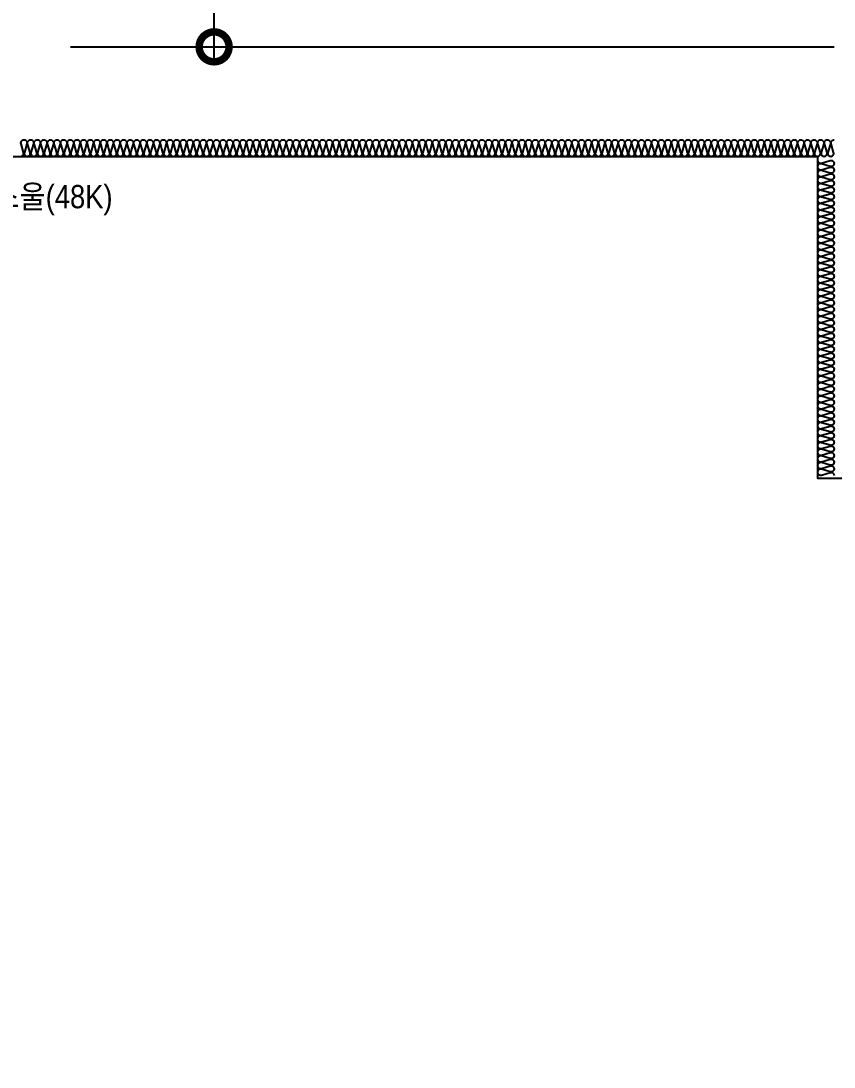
# Model space of a CAD drawing. Header units: millimetres. Extents: x 19868 to 801382, y -4805 to 85279.
# Drawn here: x 545289 to 547738, y 40605 to 43757 of the extents above; entities that cross this region are included whole.
import ezdxf
from ezdxf.enums import TextEntityAlignment as Align

# ---------------------------------------------------------------- set-up
doc = ezdxf.new("R2010")
doc.units = ezdxf.units.MM
doc.header["$LTSCALE"] = 250
doc.layers.get('Defpoints').update_dxf_attribs({"color": 151})
doc.layers.add('A-FIN', color=6, linetype='Continuous')
doc.layers.add('ISL', color=251, linetype='Continuous')
doc.layers.add('CK', color=221, linetype='Continuous', plot=False)
doc.layers.add('NOPLOT-단열', color=225, linetype='Continuous', plot=False)
doc.styles.add('Gdim', font='')
doc.styles.get('Gdim').set_extended_font_data('Dotum')
doc.dimstyles.new('Gdim50', dxfattribs={"dimscale": 30, "dimtxt": 3, "dimasz": 6, "dimexe": 1.5, "dimexo": 2, "dimgap": 1, "dimtad": 1, "dimdec": 0, "dimzin": 0, "dimdsep": 46, "dimlunit": 6, "dimtxsty": 'Gdim', "dimblk": 'DOTSMALL', "dimcen": 1.5, "dimdle": 1.5, "dimclrd": 256, "dimclre": 256, "dimclrt": 256, "dimazin": 0, "dimtfac": 1, "dimtdec": 0, "dimtix": 1, "dimtmove": 2, "dimatfit": 3, "dimldrblk": 'DOTSMALL', "dimfxl": 1.5, "dimtolj": 1, "dimtzin": 0, "dimlwd": -1, "dimlwe": -1, "dimarcsym": 1})

# ---------------------------------------------------------------- blocks, each defined once
blk = doc.blocks.new('_DotSmall')
at = {"color": 0, "linetype": 'ByBlock', "const_width": 0.5}
blk.add_lwpolyline([(-0.0625, 0, 1), (0.0625, 0, 1)], format="xyb", close=True, dxfattribs=at)
blk = doc.blocks.new('*D87')
at = {"layer": 'CK', "transparency": 16777216}
for p, q in [((545871, 43633.9), (545871, 47523.9)), ((545498.2, 47478.9), (545916, 47478.9)), ((545498.2, 43678.9), (545916, 43678.9))]:
    blk.add_line(p, q, dxfattribs=at)
at = {"layer": 'Defpoints', "color": 0, "transparency": 16777216}
for p in [(545438.2, 47478.9), (545871, 47478.9), (545438.2, 43678.9)]:
    blk.add_point(p, dxfattribs=at)
at = {"layer": 'CK', "transparency": 16777216, "xscale": 180, "yscale": 180, "zscale": 180}
for p, rotation in [((545871, 47478.9), 90), ((545871, 43678.9), 270)]:
    blk.add_blockref('_DotSmall', p, dxfattribs=dict(at, rotation=rotation))
at = {"layer": 'CK', "transparency": 16777216, "insert": (545787.2, 45578.9), "char_height": 90, "attachment_point": 5, "rotation": 90, "style": 'Gdim'}
blk.add_mtext('\\A1;3,800', dxfattribs=at)

msp = doc.modelspace()

# ---------------------------------------------------------------- linework, layer by layer
at = {"layer": 'A-FIN'}
msp.add_line((545438.2, 43678.9), (547738.2, 43678.9), dxfattribs=at)
at = {"layer": 'ISL'}
for points in [[(545288.2, 43348.9, 0.509267), (545297, 43361.1), (545289.4, 43386.8, -1.372593), (545307, 43386.8), (545299.4, 43361.1, 0.509267), (545308.2, 43348.9, 0.509267), (545317, 43361.1), (545309.4, 43386.8, -1.372593), (545327, 43386.8), (545319.4, 43361.1, 0.509267), (545328.2, 43348.9, 0.509267), (545337, 43361.1), (545329.4, 43386.8, -1.372593), (545347, 43386.8), (545339.4, 43361.1, 0.509267), (545348.2, 43348.9, 0.509267), (545357, 43361.1), (545349.4, 43386.8, -1.372593), (545367, 43386.8), (545359.4, 43361.1, 0.509267), (545368.2, 43348.9, 0.509267), (545377, 43361.1), (545369.4, 43386.8, -1.372593), (545387, 43386.8), (545379.4, 43361.1, 0.509267), (545388.2, 43348.9, 0.509267), (545397, 43361.1), (545389.4, 43386.8, -1.372593), (545407, 43386.8), (545399.4, 43361.1, 0.509267), (545408.2, 43348.9, 0.509267), (545417, 43361.1), (545409.4, 43386.8, -1.372593), (545427, 43386.8), (545419.4, 43361.1, 0.509267), (545428.2, 43348.9, 0.509267), (545437, 43361.1), (545429.4, 43386.8, -1.372593), (545447, 43386.8), (545439.4, 43361.1, 0.509267), (545448.2, 43348.9, 0.509267), (545457, 43361.1), (545449.4, 43386.8, -1.372593), (545467, 43386.8), (545459.4, 43361.1, 0.509267), (545468.2, 43348.9, 0.509267), (545477, 43361.1), (545469.4, 43386.8, -1.372593), (545487, 43386.8), (545479.4, 43361.1, 0.509267), (545488.2, 43348.9, 0.509267), (545497, 43361.1), (545489.4, 43386.8, -1.372593), (545507, 43386.8), (545499.4, 43361.1, 0.509267), (545508.2, 43348.9, 0.509267), (545517, 43361.1), (545509.4, 43386.8, -1.372593), (545527, 43386.8), (545519.4, 43361.1, 0.509267), (545528.2, 43348.9, 0.509267), (545537, 43361.1), (545529.4, 43386.8, -1.372593), (545547, 43386.8), (545539.4, 43361.1, 0.509267), (545548.2, 43348.9, 0.509267), (545557, 43361.1), (545549.4, 43386.8, -1.372593), (545567, 43386.8), (545559.4, 43361.1, 0.509267), (545568.2, 43348.9, 0.509267), (545577, 43361.1), (545569.4, 43386.8, -1.372593), (545587, 43386.8), (545579.4, 43361.1, 0.509267), (545588.2, 43348.9, 0.509267), (545597, 43361.1), (545589.4, 43386.8, -1.372593), (545607, 43386.8), (545599.4, 43361.1, 0.509267), (545608.2, 43348.9, 0.509267), (545617, 43361.1), (545609.4, 43386.8, -1.372593), (545627, 43386.8), (545619.4, 43361.1, 0.509267), (545628.2, 43348.9, 0.509267), (545637, 43361.1), (545629.4, 43386.8, -1.372593), (545647, 43386.8), (545639.4, 43361.1, 0.509267), (545648.2, 43348.9, 0.509267), (545657, 43361.1), (545649.4, 43386.8, -1.372593), (545667, 43386.8), (545659.4, 43361.1, 0.509267), (545668.2, 43348.9, 0.509267), (545677, 43361.1), (545669.4, 43386.8, -1.372593), (545687, 43386.8), (545679.4, 43361.1, 0.509267), (545688.2, 43348.9, 0.509267), (545697, 43361.1), (545689.4, 43386.8, -1.372593), (545707, 43386.8), (545699.4, 43361.1, 0.509267), (545708.2, 43348.9, 0.509267), (545717, 43361.1), (545709.4, 43386.8, -1.372593), (545727, 43386.8), (545719.4, 43361.1, 0.509267), (545728.2, 43348.9, 0.509267), (545737, 43361.1), (545729.4, 43386.8, -1.372593), (545747, 43386.8), (545739.4, 43361.1, 0.509267), (545748.2, 43348.9, 0.509267), (545757, 43361.1), (545749.4, 43386.8, -1.372593), (545767, 43386.8), (545759.4, 43361.1, 0.509267), (545768.2, 43348.9, 0.509267), (545777, 43361.1), (545769.4, 43386.8, -1.372593), (545787, 43386.8), (545779.4, 43361.1, 0.509267), (545788.2, 43348.9, 0.509267), (545797, 43361.1), (545789.4, 43386.8, -1.372593), (545807, 43386.8), (545799.4, 43361.1, 0.509267), (545808.2, 43348.9, 0.509267), (545817, 43361.1), (545809.4, 43386.8, -1.372593), (545827, 43386.8), (545819.4, 43361.1, 0.509267), (545828.2, 43348.9, 0.509267), (545837, 43361.1), (545829.4, 43386.8, -1.372593), (545847, 43386.8), (545839.4, 43361.1, 0.509267), (545848.2, 43348.9, 0.509267), (545857, 43361.1), (545849.4, 43386.8, -1.372593), (545867, 43386.8), (545859.4, 43361.1, 0.509267), (545868.2, 43348.9, 0.509267), (545877, 43361.1), (545869.4, 43386.8, -1.372593), (545887, 43386.8), (545879.4, 43361.1, 0.509267), (545888.2, 43348.9, 0.509267), (545897, 43361.1), (545889.4, 43386.8, -1.372593), (545907, 43386.8), (545899.4, 43361.1, 0.509267), (545908.2, 43348.9, 0.509267), (545917, 43361.1), (545909.4, 43386.8, -1.372593), (545927, 43386.8), (545919.4, 43361.1, 0.509267), (545928.2, 43348.9, 0.509267), (545937, 43361.1), (545929.4, 43386.8, -1.372593), (545947, 43386.8), (545939.4, 43361.1, 0.509267), (545948.2, 43348.9, 0.509267), (545957, 43361.1), (545949.4, 43386.8, -1.372593), (545967, 43386.8), (545959.4, 43361.1, 0.509267), (545968.2, 43348.9, 0.509267), (545977, 43361.1), (545969.4, 43386.8, -1.372593), (545987, 43386.8), (545979.4, 43361.1, 0.509267), (545988.2, 43348.9, 0.509267), (545997, 43361.1), (545989.4, 43386.8, -1.372593), (546007, 43386.8), (545999.4, 43361.1, 0.509267), (546008.2, 43348.9, 0.509267), (546017, 43361.1), (546009.4, 43386.8, -1.372593), (546027, 43386.8), (546019.4, 43361.1, 0.509267), (546028.2, 43348.9, 0.509267), (546037, 43361.1), (546029.4, 43386.8, -1.372593), (546047, 43386.8), (546039.4, 43361.1, 0.509267), (546048.2, 43348.9, 0.509267), (546057, 43361.1), (546049.4, 43386.8, -1.372593), (546067, 43386.8), (546059.4, 43361.1, 0.509267), (546068.2, 43348.9, 0.509267), (546077, 43361.1), (546069.4, 43386.8, -1.372593), (546087, 43386.8), (546079.4, 43361.1, 0.509267), (546088.2, 43348.9, 0.509267), (546097, 43361.1), (546089.4, 43386.8, -1.372593), (546107, 43386.8), (546099.4, 43361.1, 0.509267), (546108.2, 43348.9, 0.509267), (546117, 43361.1), (546109.4, 43386.8, -1.372593), (546127, 43386.8), (546119.4, 43361.1, 0.509267), (546128.2, 43348.9, 0.509267), (546137, 43361.1), (546129.4, 43386.8, -1.372593), (546147, 43386.8), (546139.4, 43361.1, 0.509267), (546148.2, 43348.9, 0.509267), (546157, 43361.1), (546149.4, 43386.8, -1.372593), (546167, 43386.8), (546159.4, 43361.1, 0.509267), (546168.2, 43348.9, 0.509267), (546177, 43361.1), (546169.4, 43386.8, -1.372593), (546187, 43386.8), (546179.4, 43361.1, 0.509267), (546188.2, 43348.9, 0.509267), (546197, 43361.1), (546189.4, 43386.8, -1.372593), (546207, 43386.8), (546199.4, 43361.1, 0.509267), (546208.2, 43348.9, 0.509267), (546217, 43361.1), (546209.4, 43386.8, -1.372593), (546227, 43386.8), (546219.4, 43361.1, 0.509267), (546228.2, 43348.9, 0.509267), (546237, 43361.1), (546229.4, 43386.8, -1.372593), (546247, 43386.8), (546239.4, 43361.1, 0.509267), (546248.2, 43348.9, 0.509267), (546257, 43361.1), (546249.4, 43386.8, -1.372593), (546267, 43386.8), (546259.4, 43361.1, 0.509267), (546268.2, 43348.9, 0.509267), (546277, 43361.1), (546269.4, 43386.8, -1.372593), (546287, 43386.8), (546279.4, 43361.1, 0.509267), (546288.2, 43348.9, 0.509267), (546297, 43361.1), (546289.4, 43386.8, -1.372593), (546307, 43386.8), (546299.4, 43361.1, 0.509267), (546308.2, 43348.9, 0.509267), (546317, 43361.1), (546309.4, 43386.8, -1.372593), (546327, 43386.8), (546319.4, 43361.1, 0.509267), (546328.2, 43348.9, 0.509267), (546337, 43361.1), (546329.4, 43386.8, -1.372593), (546347, 43386.8), (546339.4, 43361.1, 0.509267), (546348.2, 43348.9, 0.509267), (546357, 43361.1), (546349.4, 43386.8, -1.372593), (546367, 43386.8), (546359.4, 43361.1, 0.509267), (546368.2, 43348.9, 0.509267), (546377, 43361.1), (546369.4, 43386.8, -1.372593), (546387, 43386.8), (546379.4, 43361.1, 0.509267), (546388.2, 43348.9, 0.509267), (546397, 43361.1), (546389.4, 43386.8, -1.372593), (546407, 43386.8), (546399.4, 43361.1, 0.509267), (546408.2, 43348.9, 0.509267), (546417, 43361.1), (546409.4, 43386.8, -1.372593), (546427, 43386.8), (546419.4, 43361.1, 0.509267), (546428.2, 43348.9, 0.509267), (546437, 43361.1), (546429.4, 43386.8, -1.372593), (546447, 43386.8), (546439.4, 43361.1, 0.509267), (546448.2, 43348.9, 0.509267), (546457, 43361.1), (546449.4, 43386.8, -1.372593), (546467, 43386.8), (546459.4, 43361.1, 0.509267), (546468.2, 43348.9, 0.509267), (546477, 43361.1), (546469.4, 43386.8, -1.372593), (546487, 43386.8), (546479.4, 43361.1, 0.509267), (546488.2, 43348.9, 0.509267), (546497, 43361.1), (546489.4, 43386.8, -1.372593), (546507, 43386.8), (546499.4, 43361.1, 0.509267), (546508.2, 43348.9, 0.509267), (546517, 43361.1), (546509.4, 43386.8, -1.372593), (546527, 43386.8), (546519.4, 43361.1, 0.509267), (546528.2, 43348.9, 0.509267), (546537, 43361.1), (546529.4, 43386.8, -1.372593), (546547, 43386.8), (546539.4, 43361.1, 0.509267), (546548.2, 43348.9, 0.509267), (546557, 43361.1), (546549.4, 43386.8, -1.372593), (546567, 43386.8), (546559.4, 43361.1, 0.509267), (546568.2, 43348.9, 0.509267), (546577, 43361.1), (546569.4, 43386.8, -1.372593), (546587, 43386.8), (546579.4, 43361.1, 0.509267), (546588.2, 43348.9, 0.509267), (546597, 43361.1), (546589.4, 43386.8, -1.372593), (546607, 43386.8), (546599.4, 43361.1, 0.509267), (546608.2, 43348.9, 0.509267), (546617, 43361.1), (546609.4, 43386.8, -1.372593), (546627, 43386.8), (546619.4, 43361.1, 0.509267), (546628.2, 43348.9, 0.509267), (546637, 43361.1), (546629.4, 43386.8, -1.372593), (546647, 43386.8), (546639.4, 43361.1, 0.509267), (546648.2, 43348.9, 0.509267), (546657, 43361.1), (546649.4, 43386.8, -1.372593), (546667, 43386.8), (546659.4, 43361.1, 0.509267), (546668.2, 43348.9, 0.509267), (546677, 43361.1), (546669.4, 43386.8, -1.372593), (546687, 43386.8), (546679.4, 43361.1, 0.509267), (546688.2, 43348.9, 0.509267), (546697, 43361.1), (546689.4, 43386.8, -1.372593), (546707, 43386.8), (546699.4, 43361.1, 0.509267), (546708.2, 43348.9, 0.509267), (546717, 43361.1), (546709.4, 43386.8, -1.372593), (546727, 43386.8), (546719.4, 43361.1, 0.509267), (546728.2, 43348.9, 0.509267), (546737, 43361.1), (546729.4, 43386.8, -1.372593), (546747, 43386.8), (546739.4, 43361.1, 0.509267), (546748.2, 43348.9, 0.509267), (546757, 43361.1), (546749.4, 43386.8, -1.372593), (546767, 43386.8), (546759.4, 43361.1, 0.509267), (546768.2, 43348.9, 0.509267), (546777, 43361.1), (546769.4, 43386.8, -1.372593), (546787, 43386.8), (546779.4, 43361.1, 0.509267), (546788.2, 43348.9, 0.509267), (546797, 43361.1), (546789.4, 43386.8, -1.372593), (546807, 43386.8), (546799.4, 43361.1, 0.509267), (546808.2, 43348.9, 0.509267), (546817, 43361.1), (546809.4, 43386.8, -1.372593), (546827, 43386.8), (546819.4, 43361.1, 0.509267), (546828.2, 43348.9, 0.509267), (546837, 43361.1), (546829.4, 43386.8, -1.372593), (546847, 43386.8), (546839.4, 43361.1, 0.509267), (546848.2, 43348.9, 0.509267), (546857, 43361.1), (546849.4, 43386.8, -1.372593), (546867, 43386.8), (546859.4, 43361.1, 0.509267), (546868.2, 43348.9, 0.509267), (546877, 43361.1), (546869.4, 43386.8, -1.372593), (546887, 43386.8), (546879.4, 43361.1, 0.509267), (546888.2, 43348.9, 0.509267), (546897, 43361.1), (546889.4, 43386.8, -1.372593), (546907, 43386.8), (546899.4, 43361.1, 0.509267), (546908.2, 43348.9, 0.509267), (546917, 43361.1), (546909.4, 43386.8, -1.372593), (546927, 43386.8), (546919.4, 43361.1, 0.509267), (546928.2, 43348.9, 0.509267), (546937, 43361.1), (546929.4, 43386.8, -1.372593), (546947, 43386.8), (546939.4, 43361.1, 0.509267), (546948.2, 43348.9, 0.509267), (546957, 43361.1), (546949.4, 43386.8, -1.372593), (546967, 43386.8), (546959.4, 43361.1, 0.509267), (546968.2, 43348.9, 0.509267), (546977, 43361.1), (546969.4, 43386.8, -1.372593), (546987, 43386.8), (546979.4, 43361.1, 0.509267), (546988.2, 43348.9, 0.509267), (546997, 43361.1), (546989.4, 43386.8, -1.372593), (547007, 43386.8), (546999.4, 43361.1, 0.509267), (547008.2, 43348.9, 0.509267), (547017, 43361.1), (547009.4, 43386.8, -1.372593), (547027, 43386.8), (547019.4, 43361.1, 0.509267), (547028.2, 43348.9, 0.509267), (547037, 43361.1), (547029.4, 43386.8, -1.372593), (547047, 43386.8), (547039.4, 43361.1, 0.509267), (547048.2, 43348.9, 0.509267), (547057, 43361.1), (547049.4, 43386.8, -1.372593), (547067, 43386.8), (547059.4, 43361.1, 0.509267), (547068.2, 43348.9, 0.509267), (547077, 43361.1), (547069.4, 43386.8, -1.372593), (547087, 43386.8), (547079.4, 43361.1, 0.509267), (547088.2, 43348.9, 0.509267), (547097, 43361.1), (547089.4, 43386.8, -1.372593), (547107, 43386.8), (547099.4, 43361.1, 0.509267), (547108.2, 43348.9, 0.509267), (547117, 43361.1), (547109.4, 43386.8, -1.372593), (547127, 43386.8), (547119.4, 43361.1, 0.509267), (547128.2, 43348.9, 0.509267), (547137, 43361.1), (547129.4, 43386.8, -1.372593), (547147, 43386.8), (547139.4, 43361.1, 0.509267), (547148.2, 43348.9, 0.509267), (547157, 43361.1), (547149.4, 43386.8, -1.372593), (547167, 43386.8), (547159.4, 43361.1, 0.509267), (547168.2, 43348.9, 0.509267), (547177, 43361.1), (547169.4, 43386.8, -1.372593), (547187, 43386.8), (547179.4, 43361.1, 0.509267), (547188.2, 43348.9, 0.509267), (547197, 43361.1), (547189.4, 43386.8, -1.372593), (547207, 43386.8), (547199.4, 43361.1, 0.509267), (547208.2, 43348.9, 0.509267), (547217, 43361.1), (547209.4, 43386.8, -1.372593), (547227, 43386.8), (547219.4, 43361.1, 0.509267), (547228.2, 43348.9, 0.509267), (547237, 43361.1), (547229.4, 43386.8, -1.372593), (547247, 43386.8), (547239.4, 43361.1, 0.509267), (547248.2, 43348.9, 0.509267), (547257, 43361.1), (547249.4, 43386.8, -1.372593), (547267, 43386.8), (547259.4, 43361.1, 0.509267), (547268.2, 43348.9, 0.509267), (547277, 43361.1), (547269.4, 43386.8, -1.372593), (547287, 43386.8), (547279.4, 43361.1, 0.509267), (547288.2, 43348.9, 0.509267), (547297, 43361.1), (547289.4, 43386.8, -1.372593), (547307, 43386.8), (547299.4, 43361.1, 0.509267), (547308.2, 43348.9, 0.509267), (547317, 43361.1), (547309.4, 43386.8, -1.372593), (547327, 43386.8), (547319.4, 43361.1, 0.509267), (547328.2, 43348.9, 0.509267), (547337, 43361.1), (547329.4, 43386.8, -1.372593), (547347, 43386.8), (547339.4, 43361.1, 0.509267), (547348.2, 43348.9, 0.509267), (547357, 43361.1), (547349.4, 43386.8, -1.372593), (547367, 43386.8), (547359.4, 43361.1, 0.509267), (547368.2, 43348.9, 0.509267), (547377, 43361.1), (547369.4, 43386.8, -1.372593), (547387, 43386.8), (547379.4, 43361.1, 0.509267), (547388.2, 43348.9, 0.509267), (547397, 43361.1), (547389.4, 43386.8, -1.372593), (547407, 43386.8), (547399.4, 43361.1, 0.509267), (547408.2, 43348.9, 0.509267), (547417, 43361.1), (547409.4, 43386.8, -1.372593), (547427, 43386.8), (547419.4, 43361.1, 0.509267), (547428.2, 43348.9, 0.509267), (547437, 43361.1), (547429.4, 43386.8, -1.372593), (547447, 43386.8), (547439.4, 43361.1, 0.509267), (547448.2, 43348.9, 0.509267), (547457, 43361.1), (547449.4, 43386.8, -1.372593), (547467, 43386.8), (547459.4, 43361.1, 0.509267), (547468.2, 43348.9, 0.509267), (547477, 43361.1), (547469.4, 43386.8, -1.372593), (547487, 43386.8), (547479.4, 43361.1, 0.509267), (547488.2, 43348.9, 0.509267), (547497, 43361.1), (547489.4, 43386.8, -1.372593), (547507, 43386.8), (547499.4, 43361.1, 0.509267), (547508.2, 43348.9, 0.509267), (547517, 43361.1), (547509.4, 43386.8, -1.372593), (547527, 43386.8), (547519.4, 43361.1, 0.509267), (547528.2, 43348.9, 0.509267), (547537, 43361.1), (547529.4, 43386.8, -1.372593), (547547, 43386.8), (547539.4, 43361.1, 0.509267), (547548.2, 43348.9, 0.509267), (547557, 43361.1), (547549.4, 43386.8, -1.372593), (547567, 43386.8), (547559.4, 43361.1, 0.509267), (547568.2, 43348.9, 0.509267), (547577, 43361.1), (547569.4, 43386.8, -1.372593), (547587, 43386.8), (547579.4, 43361.1, 0.509267), (547588.2, 43348.9, 0.509267), (547597, 43361.1), (547589.4, 43386.8, -1.372593), (547607, 43386.8), (547599.4, 43361.1, 0.509267), (547608.2, 43348.9, 0.509267), (547617, 43361.1), (547609.4, 43386.8, -1.372593), (547627, 43386.8), (547619.4, 43361.1, 0.509267), (547628.2, 43348.9, 0.509267), (547637, 43361.1), (547629.4, 43386.8, -1.372593), (547647, 43386.8), (547639.4, 43361.1, 0.509267), (547648.2, 43348.9, 0.509267), (547657, 43361.1), (547649.4, 43386.8, -1.372593), (547667, 43386.8), (547659.4, 43361.1, 0.509267), (547668.2, 43348.9, 0.509267), (547677, 43361.1), (547669.4, 43386.8, -1.372593), (547687, 43386.8), (547679.4, 43361.1, 0.509267), (547688.2, 43348.9, 0.509267), (547697, 43361.1), (547689.4, 43386.8, -1.372593), (547707, 43386.8), (547699.4, 43361.1, 0.509267), (547708.2, 43348.9, 0.509267), (547717, 43361.1), (547709.4, 43386.8, -1.372593), (547727, 43386.8), (547719.4, 43361.1, 0.509267), (547728.2, 43348.9, 0.509267), (547737, 43361.1), (547729.4, 43386.8, -0.508411), (547738.2, 43398.9, -0.508411)], [(547688.2, 43337.5, 0.509267), (547700.3, 43328.7), (547726.1, 43336.3, -1.372593), (547726.1, 43318.7), (547700.3, 43326.3, 0.509267), (547688.2, 43317.5, 0.509267), (547700.3, 43308.7), (547726.1, 43316.3, -1.372593), (547726.1, 43298.7), (547700.3, 43306.3, 0.509267), (547688.2, 43297.5, 0.509267), (547700.3, 43288.7), (547726.1, 43296.3, -1.372593), (547726.1, 43278.7), (547700.3, 43286.3, 0.509267), (547688.2, 43277.5, 0.509267), (547700.3, 43268.7), (547726.1, 43276.3, -1.372593), (547726.1, 43258.7), (547700.3, 43266.3, 0.509267), (547688.2, 43257.5, 0.509267), (547700.3, 43248.7), (547726.1, 43256.3, -1.372593), (547726.1, 43238.7), (547700.3, 43246.3, 0.509267), (547688.2, 43237.5, 0.509267), (547700.3, 43228.7), (547726.1, 43236.3, -1.372593), (547726.1, 43218.7), (547700.3, 43226.3, 0.509267), (547688.2, 43217.5, 0.509267), (547700.3, 43208.7), (547726.1, 43216.3, -1.372593), (547726.1, 43198.7), (547700.3, 43206.3, 0.509267), (547688.2, 43197.5, 0.509267), (547700.3, 43188.7), (547726.1, 43196.3, -1.372593), (547726.1, 43178.7), (547700.3, 43186.3, 0.509267), (547688.2, 43177.5, 0.509267), (547700.3, 43168.7), (547726.1, 43176.3, -1.372593), (547726.1, 43158.7), (547700.3, 43166.3, 0.509267), (547688.2, 43157.5, 0.509267), (547700.3, 43148.7), (547726.1, 43156.3, -1.372593), (547726.1, 43138.7), (547700.3, 43146.3, 0.509267), (547688.2, 43137.5, 0.509267), (547700.3, 43128.7), (547726.1, 43136.3, -1.372593), (547726.1, 43118.7), (547700.3, 43126.3, 0.509267), (547688.2, 43117.5, 0.509267), (547700.3, 43108.7), (547726.1, 43116.3, -1.372593), (547726.1, 43098.7), (547700.3, 43106.3, 0.509267), (547688.2, 43097.5, 0.509267), (547700.3, 43088.7), (547726.1, 43096.3, -1.372593), (547726.1, 43078.7), (547700.3, 43086.3, 0.509267), (547688.2, 43077.5, 0.509267), (547700.3, 43068.7), (547726.1, 43076.3, -1.372593), (547726.1, 43058.7), (547700.3, 43066.3, 0.509267), (547688.2, 43057.5, 0.509267), (547700.3, 43048.7), (547726.1, 43056.3, -1.372593), (547726.1, 43038.7), (547700.3, 43046.3, 0.509267), (547688.2, 43037.5, 0.509267), (547700.3, 43028.7), (547726.1, 43036.3, -1.372593), (547726.1, 43018.7), (547700.3, 43026.3, 0.509267), (547688.2, 43017.5, 0.509267), (547700.3, 43008.7), (547726.1, 43016.3, -1.372593), (547726.1, 42998.7), (547700.3, 43006.3, 0.509267), (547688.2, 42997.5, 0.509267), (547700.3, 42988.7), (547726.1, 42996.3, -1.372593), (547726.1, 42978.7), (547700.3, 42986.3, 0.509267), (547688.2, 42977.5, 0.509267), (547700.3, 42968.7), (547726.1, 42976.3, -1.372593), (547726.1, 42958.7), (547700.3, 42966.3, 0.509267), (547688.2, 42957.5, 0.509267), (547700.3, 42948.7), (547726.1, 42956.3, -1.372593), (547726.1, 42938.7), (547700.3, 42946.3, 0.509267), (547688.2, 42937.5, 0.509267), (547700.3, 42928.7), (547726.1, 42936.3, -1.372593), (547726.1, 42918.7), (547700.3, 42926.3, 0.509267), (547688.2, 42917.5, 0.509267), (547700.3, 42908.7), (547726.1, 42916.3, -1.372593), (547726.1, 42898.7), (547700.3, 42906.3, 0.509267), (547688.2, 42897.5, 0.509267), (547700.3, 42888.7), (547726.1, 42896.3, -1.372593), (547726.1, 42878.7), (547700.3, 42886.3, 0.509267), (547688.2, 42877.5, 0.509267), (547700.3, 42868.7), (547726.1, 42876.3, -1.372593), (547726.1, 42858.7), (547700.3, 42866.3, 0.509267), (547688.2, 42857.5, 0.509267), (547700.3, 42848.7), (547726.1, 42856.3, -1.372593), (547726.1, 42838.7), (547700.3, 42846.3, 0.509267), (547688.2, 42837.5, 0.509267), (547700.3, 42828.7), (547726.1, 42836.3, -1.372593), (547726.1, 42818.7), (547700.3, 42826.3, 0.509267), (547688.2, 42817.5, 0.509267), (547700.3, 42808.7), (547726.1, 42816.3, -1.372593), (547726.1, 42798.7), (547700.3, 42806.3, 0.509267), (547688.2, 42797.5, 0.509267), (547700.3, 42788.7), (547726.1, 42796.3, -1.372593), (547726.1, 42778.7), (547700.3, 42786.3, 0.509267), (547688.2, 42777.5, 0.509267), (547700.3, 42768.7), (547726.1, 42776.3, -1.372593), (547726.1, 42758.7), (547700.3, 42766.3, 0.509267), (547688.2, 42757.5, 0.509267), (547700.3, 42748.7), (547726.1, 42756.3, -1.372593), (547726.1, 42738.7), (547700.3, 42746.3, 0.509267), (547688.2, 42737.5, 0.509267), (547700.3, 42728.7), (547726.1, 42736.3, -1.372593), (547726.1, 42718.7), (547700.3, 42726.3, 0.509267), (547688.2, 42717.5, 0.509267), (547700.3, 42708.7), (547726.1, 42716.3, -1.372593), (547726.1, 42698.7), (547700.3, 42706.3, 0.509267), (547688.2, 42697.5, 0.509267), (547700.3, 42688.7), (547726.1, 42696.3, -1.372593), (547726.1, 42678.7), (547700.3, 42686.3, 0.509267), (547688.2, 42677.5, 0.509267), (547700.3, 42668.7), (547726.1, 42676.3, -1.372593), (547726.1, 42658.7), (547700.3, 42666.3, 0.509267), (547688.2, 42657.5, 0.509267), (547700.3, 42648.7), (547726.1, 42656.3, -1.372593), (547726.1, 42638.7), (547700.3, 42646.3, 0.509267), (547688.2, 42637.5, 0.509267), (547700.3, 42628.7), (547726.1, 42636.3, -1.372593), (547726.1, 42618.7), (547700.3, 42626.3, 0.509267), (547688.2, 42617.5, 0.509267), (547700.3, 42608.7), (547726.1, 42616.3, -1.372593), (547726.1, 42598.7), (547700.3, 42606.3, 0.509267), (547688.2, 42597.5, 0.509267), (547700.3, 42588.7), (547726.1, 42596.3, -1.372593), (547726.1, 42578.7), (547700.3, 42586.3, 0.509267), (547688.2, 42577.5, 0.509267), (547700.3, 42568.7), (547726.1, 42576.3, -1.372593), (547726.1, 42558.7), (547700.3, 42566.3, 0.509267), (547688.2, 42557.5, 0.509267), (547700.3, 42548.7), (547726.1, 42556.3, -1.372593), (547726.1, 42538.7), (547700.3, 42546.3, 0.509267), (547688.2, 42537.5, 0.509267), (547700.3, 42528.7), (547726.1, 42536.3, -1.372593), (547726.1, 42518.7), (547700.3, 42526.3, 0.509267), (547688.2, 42517.5, 0.509267), (547700.3, 42508.7), (547726.1, 42516.3, -1.372593), (547726.1, 42498.7), (547700.3, 42506.3, 0.509267), (547688.2, 42497.5, 0.509267), (547700.3, 42488.7), (547726.1, 42496.3, -1.372593), (547726.1, 42478.7), (547700.3, 42486.3, 0.509267), (547688.2, 42477.5, 0.509267), (547700.3, 42468.7), (547726.1, 42476.3, -1.372593), (547726.1, 42458.7), (547700.3, 42466.3, 0.509267), (547688.2, 42457.5, 0.509267), (547700.3, 42448.7), (547726.1, 42456.3, -1.372593), (547726.1, 42438.7), (547700.3, 42446.3, 0.509267), (547688.2, 42437.5, 0.509267), (547700.3, 42428.7), (547726.1, 42436.3, -1.372593), (547726.1, 42418.7), (547700.3, 42426.3, 0.509267), (547688.2, 42417.5, 0.509267), (547700.3, 42408.7), (547726.1, 42416.3, -1.372593), (547726.1, 42398.7), (547700.3, 42406.3, 0.509267), (547688.2, 42397.5, 0.509267), (547700.3, 42388.7), (547726.1, 42396.3, -0.508361), (547738.2, 42387.5, -0.508361)]]:
    msp.add_lwpolyline(points, format="xyb", dxfattribs=at)
msp.add_lwpolyline([(542738.2, 35028.9), (542788.2, 35028.9), (542788.2, 42428.9), (543588.2, 42428.9), (543588.2, 43348.9), (547688.2, 43348.9), (547688.2, 42378.9), (548588.2, 42378.9), (548588.2, 43298.9), (558488.2, 43298.9), (558488.2, 35028.9), (558538.2, 35028.9)], dxfattribs=at)

# ---------------------------------------------------------------- texts
at = {"layer": 'NOPLOT-단열', "style": 'Gdim', "width": 0.9}
msp.add_text('T50 발수그라스울(48K)', height=70, dxfattribs=at).set_placement((545144.8, 43227.7), align=Align.MIDDLE_CENTER)

# ---------------------------------------------------------------- dimensions: what is measured, and where the dimension line sits
at = {"layer": 'CK'}
dim = msp.add_linear_dim(base=(545871, 47478.9), p1=(545438.2, 43678.9), p2=(545438.2, 47478.9), angle=90, dimstyle='Gdim50', dxfattribs=at)
dim.commit()
dim.dimension.update_dxf_attribs({"geometry": '*D87', "text_midpoint": (545787.2, 45578.9)})

doc.saveas('drawing.dxf')
